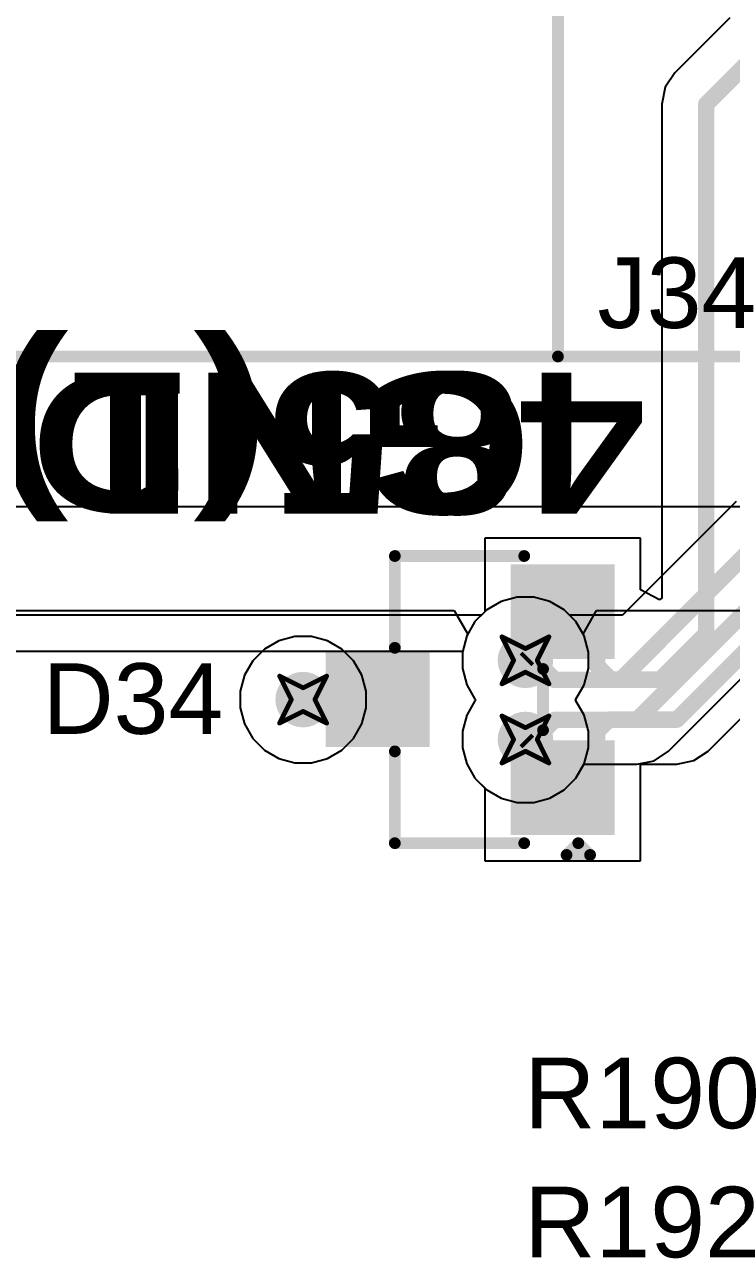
# Model space of a CAD drawing. Header units: inches. Extents: x -36 to 349, y -11 to 240.
# Drawn here: x 32.42 to 40.05, y 103.37 to 116.68 of the extents above; entities that cross this region are included whole.
import ezdxf

# ---------------------------------------------------------------- set-up
doc = ezdxf.new("R2010")
doc.units = ezdxf.units.IN
for name, color, linetype in [('Bottom Layer', 5, 'Continuous'), ('Drill Drawing', 1, 'Continuous'), ('Layer 1', 16, 'Continuous'), ('Layer 2', 76, 'Continuous'), ('Top Layer', 1, 'Continuous'), ('Top Overlay', 2, 'Continuous'), ('Top Paste', 8, 'Continuous'), ('Top Solder', 216, 'Continuous'), ('Via Holes', 16, 'Continuous')]:
    doc.layers.add(name, color=color, linetype=linetype)
doc.styles.add('Arial', font='', dxfattribs={"height": 0.2})
doc.styles.add('Arial Black_Bold', font='', dxfattribs={"height": 0.2})
doc.styles.get('Arial').set_extended_font_data('Arial')
doc.styles.get('Arial Black_Bold').set_extended_font_data('Arial Black', bold=True)

# ---------------------------------------------------------------- blocks, each defined once
blk = doc.blocks.new('TB008A_508_04BE_329')
at = {"layer": 'Top Overlay'}
for points in [[(17.78, -6.000000699999999, 0.127, 0.127, 0), (17.78, 7.88999946, 0.127, 0.127, 0)], [(-2.54, -6.000000699999999, 0.127, 0.127, 0), (17.78, -6.000000699999999, 0.127, 0.127, 0)]]:
    blk.add_lwpolyline(points, format="xyseb", dxfattribs=at)
blk.add_lwpolyline([(17.74825, -6.000000699999999, 0.0635, 0.0635, 1), (17.81175, -6.000000699999999, 0.0635, 0.0635, 1)], format="xyseb", close=True, dxfattribs=at)
blk.add_lwpolyline([(17.74825, -6.000000699999999, 0.0635, 0.0635, 1), (17.81175, -6.000000699999999, 0.0635, 0.0635, 1)], format="xyseb", close=True, dxfattribs=at)
blk = doc.blocks.new('TB008A_508_04BE_331')
at = {"layer": 'Top Overlay'}
for points in [[(-2.54, -6.000000699999999, 0.127, 0.127, 0), (-2.54, 7.88999946, 0.127, 0.127, 0)], [(-2.54, -6.000000699999999, 0.127, 0.127, 0), (17.78, -6.000000699999999, 0.127, 0.127, 0)]]:
    blk.add_lwpolyline(points, format="xyseb", dxfattribs=at)
blk.add_lwpolyline([(-2.57175, -6.000000699999999, 0.0635, 0.0635, 1), (-2.50825, -6.000000699999999, 0.0635, 0.0635, 1)], format="xyseb", close=True, dxfattribs=at)
blk.add_lwpolyline([(-2.57175, -6.000000699999999, 0.0635, 0.0635, 1), (-2.50825, -6.000000699999999, 0.0635, 0.0635, 1)], format="xyseb", close=True, dxfattribs=at)
blk = doc.blocks.new('SOT_23_375')
at = {"layer": 'Top Layer'}
for points in [[(-0.40998267, 1.45999581), (0.4100182299999999, 1.45999581), (0.4100182299999999, 0.53999511), (-0.40998267, 0.53999511)], [(-1.35999347, -0.54000019), (-0.5399925699999999, -0.54000019), (-0.5399925699999999, -1.46000089), (-1.35999347, -1.46000089)], [(0.5399773299999999, -0.54000019), (1.35997823, -0.54000019), (1.35997823, -1.46000089), (0.5399773299999999, -1.46000089)]]:
    blk.add_hatch(color=1, dxfattribs=at).paths.add_polyline_path(points)
at = {"layer": 'Top Paste'}
for points in [[(-0.40998267, 1.45999581), (0.4100182299999999, 1.45999581), (0.4100182299999999, 0.53999511), (-0.40998267, 0.53999511)], [(-1.35999347, -0.54000019), (-0.5399925699999999, -0.54000019), (-0.5399925699999999, -1.46000089), (-1.35999347, -1.46000089)], [(0.5399773299999999, -0.54000019), (1.35997823, -0.54000019), (1.35997823, -1.46000089), (0.5399773299999999, -1.46000089)]]:
    blk.add_hatch(color=8, dxfattribs=at).paths.add_polyline_path(points)
at = {"layer": 'Top Solder'}
for points in [[(-0.51158267, 1.56159581), (0.51161823, 1.56159581), (0.51161823, 0.43839511), (-0.51158267, 0.43839511)], [(-1.46159347, -0.43840019), (-0.4383925699999999, -0.43840019), (-0.4383925699999999, -1.56160089), (-1.46159347, -1.56160089)], [(0.43837733, -0.43840019), (1.46157823, -0.43840019), (1.46157823, -1.56160089), (0.43837733, -1.56160089)]]:
    blk.add_hatch(color=216, dxfattribs=at).paths.add_polyline_path(points)
at = {"layer": 'Top Overlay'}
for points in [[(-1.54938222, 0.8127974599999999, 0.127, 0.127, 0), (-1.54938222, -0.5842025399999999, 0.127, 0.127, 0)], [(-1.54938222, 0.8127974599999999, 0.127, 0.127, 0), (-0.55878222, 0.8127974599999999, 0.127, 0.127, 0)], [(0.55881778, 0.8127974599999999, 0.127, 0.127, 0), (1.54941778, 0.8127974599999999, 0.127, 0.127, 0)], [(1.54941778, 0.8127974599999999, 0.127, 0.127, 0), (1.54941778, -0.5842025399999999, 0.127, 0.127, 0)], [(-0.33018222, -0.78740254, 0.127, 0.127, 0), (0.33021778, -0.78740254, 0.127, 0.127, 0)], [(-1.67638222, -1.04140254, 0.127, 0.127, 0), (-1.54938222, -1.16840254, 0.127, 0.127, 0)], [(-1.67638222, -1.04140254, 0.127, 0.127, 0), (-1.67638222, -1.29540254, 0.127, 0.127, 0)], [(-1.54938222, -1.16840254, 0.127, 0.127, 0), (-1.67638222, -1.29540254, 0.127, 0.127, 0)]]:
    blk.add_lwpolyline(points, format="xyseb", dxfattribs=at)
for points in [[(-1.58113222, 0.8127974599999999, 0.0635, 0.0635, 1), (-1.51763222, 0.8127974599999999, 0.0635, 0.0635, 1)], [(-1.58113222, 0.8127974599999999, 0.0635, 0.0635, 1), (-1.51763222, 0.8127974599999999, 0.0635, 0.0635, 1)], [(-0.5905322199999999, 0.8127974599999999, 0.0635, 0.0635, 1), (-0.5270322199999999, 0.8127974599999999, 0.0635, 0.0635, 1)], [(0.52706778, 0.8127974599999999, 0.0635, 0.0635, 1), (0.59056778, 0.8127974599999999, 0.0635, 0.0635, 1)], [(1.51766778, 0.8127974599999999, 0.0635, 0.0635, 1), (1.58116778, 0.8127974599999999, 0.0635, 0.0635, 1)], [(1.51766778, 0.8127974599999999, 0.0635, 0.0635, 1), (1.58116778, 0.8127974599999999, 0.0635, 0.0635, 1)], [(-1.58113222, -0.5842025399999999, 0.0635, 0.0635, 1), (-1.51763222, -0.5842025399999999, 0.0635, 0.0635, 1)], [(1.51766778, -0.5842025399999999, 0.0635, 0.0635, 1), (1.58116778, -0.5842025399999999, 0.0635, 0.0635, 1)], [(-0.36193222, -0.78740254, 0.0635, 0.0635, 1), (-0.29843222, -0.78740254, 0.0635, 0.0635, 1)], [(0.29846778, -0.78740254, 0.0635, 0.0635, 1), (0.36196778, -0.78740254, 0.0635, 0.0635, 1)], [(-1.70813222, -1.04140254, 0.0635, 0.0635, 1), (-1.64463222, -1.04140254, 0.0635, 0.0635, 1)], [(-1.70813222, -1.04140254, 0.0635, 0.0635, 1), (-1.64463222, -1.04140254, 0.0635, 0.0635, 1)], [(-1.58113222, -1.16840254, 0.0635, 0.0635, 1), (-1.51763222, -1.16840254, 0.0635, 0.0635, 1)], [(-1.58113222, -1.16840254, 0.0635, 0.0635, 1), (-1.51763222, -1.16840254, 0.0635, 0.0635, 1)], [(-1.70813222, -1.29540254, 0.0635, 0.0635, 1), (-1.64463222, -1.29540254, 0.0635, 0.0635, 1)], [(-1.70813222, -1.29540254, 0.0635, 0.0635, 1), (-1.64463222, -1.29540254, 0.0635, 0.0635, 1)]]:
    blk.add_lwpolyline(points, format="xyseb", close=True, dxfattribs=at)

msp = doc.modelspace()

# ---------------------------------------------------------------- hatches: boundary and pattern name
at = {"layer": 'Bottom Layer'}
h = msp.add_hatch(color=5, dxfattribs=at)
edge = h.paths.add_edge_path()
edge.add_arc((37.83073714, 109.82487814), 0.2999994, 0, 360)
h = msp.add_hatch(color=5, dxfattribs=at)
edge = h.paths.add_edge_path()
edge.add_arc((35.43007137999999, 109.40116296), 0.2999994, 0, 360)
h = msp.add_hatch(color=5, dxfattribs=at)
edge = h.paths.add_edge_path()
edge.add_arc((37.83073714, 108.97087934), 0.2999994, 0, 360)
at = {"layer": 'Layer 1'}
h = msp.add_hatch(color=16, dxfattribs=at)
edge = h.paths.add_edge_path()
edge.add_arc((37.83073714, 109.82487814), 0.2999994, 0, 360)
h = msp.add_hatch(color=16, dxfattribs=at)
edge = h.paths.add_edge_path()
edge.add_arc((35.43007137999999, 109.40116296), 0.2999994, 0, 360)
h = msp.add_hatch(color=16, dxfattribs=at)
edge = h.paths.add_edge_path()
edge.add_arc((37.83073714, 108.97087934), 0.2999994, 0, 360)
at = {"layer": 'Layer 2'}
h = msp.add_hatch(color=76, dxfattribs=at)
edge = h.paths.add_edge_path()
edge.add_arc((37.83073714, 109.82487814), 0.2999994, 0, 360)
h = msp.add_hatch(color=76, dxfattribs=at)
edge = h.paths.add_edge_path()
edge.add_arc((35.43007137999999, 109.40116296), 0.2999994, 0, 360)
h = msp.add_hatch(color=76, dxfattribs=at)
edge = h.paths.add_edge_path()
edge.add_arc((37.83073714, 108.97087934), 0.2999994, 0, 360)
at = {"layer": 'Top Layer'}
h = msp.add_hatch(color=1, dxfattribs=at)
edge = h.paths.add_edge_path()
edge.add_arc((37.83073714, 109.82487814), 0.2999994, 0, 360)
h = msp.add_hatch(color=1, dxfattribs=at)
edge = h.paths.add_edge_path()
edge.add_arc((35.43007137999999, 109.40116296), 0.2999994, 0, 360)
h = msp.add_hatch(color=1, dxfattribs=at)
edge = h.paths.add_edge_path()
edge.add_arc((37.83073714, 108.97087934), 0.2999994, 0, 360)
at = {"layer": 'Via Holes'}
h = msp.add_hatch(color=7, dxfattribs=at)
edge = h.paths.add_edge_path()
edge.add_arc((37.83073714, 109.82487814), 0.1499997, 0, 360)
h = msp.add_hatch(color=7, dxfattribs=at)
edge = h.paths.add_edge_path()
edge.add_arc((35.43007137999999, 109.40116296), 0.1499997, 0, 360)
h = msp.add_hatch(color=7, dxfattribs=at)
edge = h.paths.add_edge_path()
edge.add_arc((37.83073714, 108.97087934), 0.1499997, 0, 360)

# ---------------------------------------------------------------- linework, layer by layer
at = {"layer": 'Bottom Layer'}
for p, q in [((40.1057745, 111.53998774), (38.8779893, 110.3122)), ((37.74108276, 110.50587754), (37.56788015999999, 110.4594692)), ((37.92039152, 110.50587754), (37.74108276, 110.50587754)), ((38.09359412, 110.4594692), (37.92039152, 110.50587754)), ((37.41259218, 110.36981482), (37.35497736, 110.3122)), ((37.56788015999999, 110.4594692), (37.41259218, 110.36981482)), ((38.2488821, 110.36981482), (38.09359412, 110.4594692)), ((38.30649692, 110.3122), (38.2488821, 110.36981482)), ((37.35497736, 110.3122), (27.4388707, 110.3122)), ((38.8779893, 110.3122), (38.30649692, 110.3122)), ((39.37475741999999, 108.84320116), (40.56235474, 110.03079594)), ((28.0638123, 109.92373494), (37.142674, 109.92373494)), ((37.142674, 109.92373494), (37.14973774, 109.91452998)), ((37.14973774, 109.91452998), (37.14973774, 109.73522376)), ((37.14973774, 109.73522376), (37.19614608, 109.56202116)), ((37.19614608, 109.56202116), (37.28580046, 109.40673318)), ((37.28580046, 109.3890243), (37.19614608, 109.23373632)), ((37.28580046, 109.40673318), (37.2946549, 109.39787874)), ((37.2946549, 109.39787874), (37.28580046, 109.3890243)), ((37.19614608, 109.23373632), (37.14973774, 109.06053372)), ((37.14973774, 109.06053372), (37.14973774, 108.88122496)), ((37.14973774, 108.88122496), (37.19614608, 108.70802236)), ((39.2193272, 108.7393431), (39.37475741999999, 108.84320116)), ((37.19614608, 108.70802236), (37.28580046, 108.55273438)), ((38.37567382, 108.55273438), (38.4623564, 108.70287378)), ((38.4623564, 108.70287378), (39.03597984, 108.70287378)), ((39.03597984, 108.70287378), (39.2193272, 108.7393431)), ((37.28580046, 108.55273438), (37.41259218, 108.42594266)), ((38.2488821, 108.42594266), (38.37567382, 108.55273438)), ((37.41259218, 108.42594266), (37.56788015999999, 108.33628828)), ((38.09359412, 108.33628828), (38.2488821, 108.42594266)), ((37.56788015999999, 108.33628828), (37.74108276, 108.28987994)), ((37.74108276, 108.28987994), (37.92039152, 108.28987994)), ((37.92039152, 108.28987994), (38.09359412, 108.33628828))]:
    msp.add_line(p, q, dxfattribs=at)
for points in [[(38.8571232, 109.61377874, 0.1778, 0.1778, 0), (40.44455462, 111.20121016, 0.1778, 0.1778, 0)], [(39.03597984, 109.18197874, 0.1778, 0.1778, 0), (40.62341126, 110.76941016, 0.1778, 0.1778, 0)], [(37.83073714, 109.82487814, 0.1778, 0.1778, 0), (37.93489238, 109.82487814, 0.1778, 0.1778, 0)], [(37.93489238, 109.82487814, 0.1778, 0.1778, 0), (38.14599178, 109.61377874, 0.1778, 0.1778, 0)], [(38.14599178, 109.61377874, 0.1778, 0.1778, 0), (38.8571232, 109.61377874, 0.1778, 0.1778, 0)], [(37.93489238, 108.97087934, 0.1778, 0.1778, 0), (38.14599178, 109.18197874, 0.1778, 0.1778, 0)], [(38.14599178, 109.18197874, 0.1778, 0.1778, 0), (39.03597984, 109.18197874, 0.1778, 0.1778, 0)], [(37.83073714, 108.97087934, 0.1778, 0.1778, 0), (37.93489238, 108.97087934, 0.1778, 0.1778, 0)]]:
    msp.add_lwpolyline(points, format="xyseb", dxfattribs=at)
for points in [[(37.78628714, 109.82487814, 0.08889999999999999, 0.08889999999999999, 1), (37.87518713999999, 109.82487814, 0.08889999999999999, 0.08889999999999999, 1)], [(37.89044238, 109.82487814, 0.08889999999999999, 0.08889999999999999, 1), (37.97934238, 109.82487814, 0.08889999999999999, 0.08889999999999999, 1)], [(37.89044238, 109.82487814, 0.08889999999999999, 0.08889999999999999, 1), (37.97934238, 109.82487814, 0.08889999999999999, 0.08889999999999999, 1)], [(38.10154178, 109.61377874, 0.08889999999999999, 0.08889999999999999, 1), (38.19044178, 109.61377874, 0.08889999999999999, 0.08889999999999999, 1)], [(38.10154178, 109.61377874, 0.08889999999999999, 0.08889999999999999, 1), (38.19044178, 109.61377874, 0.08889999999999999, 0.08889999999999999, 1)], [(38.8126732, 109.61377874, 0.08889999999999999, 0.08889999999999999, 1), (38.90157319999999, 109.61377874, 0.08889999999999999, 0.08889999999999999, 1)], [(38.8126732, 109.61377874, 0.08889999999999999, 0.08889999999999999, 1), (38.90157319999999, 109.61377874, 0.08889999999999999, 0.08889999999999999, 1)], [(38.10154178, 109.18197874, 0.08889999999999999, 0.08889999999999999, 1), (38.19044178, 109.18197874, 0.08889999999999999, 0.08889999999999999, 1)], [(38.10154178, 109.18197874, 0.08889999999999999, 0.08889999999999999, 1), (38.19044178, 109.18197874, 0.08889999999999999, 0.08889999999999999, 1)], [(38.99152984, 109.18197874, 0.08889999999999999, 0.08889999999999999, 1), (39.08042983999999, 109.18197874, 0.08889999999999999, 0.08889999999999999, 1)], [(38.99152984, 109.18197874, 0.08889999999999999, 0.08889999999999999, 1), (39.08042983999999, 109.18197874, 0.08889999999999999, 0.08889999999999999, 1)], [(37.78628714, 108.97087934, 0.08889999999999999, 0.08889999999999999, 1), (37.87518713999999, 108.97087934, 0.08889999999999999, 0.08889999999999999, 1)], [(37.89044238, 108.97087934, 0.08889999999999999, 0.08889999999999999, 1), (37.97934238, 108.97087934, 0.08889999999999999, 0.08889999999999999, 1)], [(37.89044238, 108.97087934, 0.08889999999999999, 0.08889999999999999, 1), (37.97934238, 108.97087934, 0.08889999999999999, 0.08889999999999999, 1)]]:
    msp.add_lwpolyline(points, format="xyseb", close=True, dxfattribs=at)
at = {"layer": 'Drill Drawing'}
for points in [[(37.57673714, 110.07887814, 0.0508, 0.0508, 0), (37.83073714, 109.95187814, 0.0508, 0.0508, 0)], [(37.57673714, 110.07887814, 0.0508, 0.0508, 0), (37.70373714, 109.82487814, 0.0508, 0.0508, 0)], [(37.83073714, 109.95187814, 0.0508, 0.0508, 0), (38.08473713999999, 110.07887814, 0.0508, 0.0508, 0)], [(37.95773714, 109.82487814, 0.0508, 0.0508, 0), (38.08473713999999, 110.07887814, 0.0508, 0.0508, 0)], [(37.57673714, 109.57087814, 0.0508, 0.0508, 0), (37.70373714, 109.82487814, 0.0508, 0.0508, 0)], [(37.95773714, 109.82487814, 0.0508, 0.0508, 0), (38.08473713999999, 109.57087814, 0.0508, 0.0508, 0)], [(37.57673714, 109.57087814, 0.0508, 0.0508, 0), (37.83073714, 109.69787814, 0.0508, 0.0508, 0)], [(37.83073714, 109.69787814, 0.0508, 0.0508, 0), (38.08473713999999, 109.57087814, 0.0508, 0.0508, 0)], [(35.17607138, 109.65516296, 0.0508, 0.0508, 0), (35.43007137999999, 109.52816296, 0.0508, 0.0508, 0)], [(35.17607138, 109.65516296, 0.0508, 0.0508, 0), (35.30307138, 109.40116296, 0.0508, 0.0508, 0)], [(35.43007137999999, 109.52816296, 0.0508, 0.0508, 0), (35.68407138, 109.65516296, 0.0508, 0.0508, 0)], [(35.55707138, 109.40116296, 0.0508, 0.0508, 0), (35.68407138, 109.65516296, 0.0508, 0.0508, 0)], [(35.17607138, 109.14716296, 0.0508, 0.0508, 0), (35.30307138, 109.40116296, 0.0508, 0.0508, 0)], [(35.17607138, 109.14716296, 0.0508, 0.0508, 0), (35.43007137999999, 109.27416296, 0.0508, 0.0508, 0)], [(35.43007137999999, 109.27416296, 0.0508, 0.0508, 0), (35.68407138, 109.14716296, 0.0508, 0.0508, 0)], [(35.55707138, 109.40116296, 0.0508, 0.0508, 0), (35.68407138, 109.14716296, 0.0508, 0.0508, 0)], [(37.57673714, 109.22487934, 0.0508, 0.0508, 0), (37.83073714, 109.09787934, 0.0508, 0.0508, 0)], [(37.57673714, 109.22487934, 0.0508, 0.0508, 0), (37.70373714, 108.97087934, 0.0508, 0.0508, 0)], [(37.83073714, 109.09787934, 0.0508, 0.0508, 0), (38.08473713999999, 109.22487934, 0.0508, 0.0508, 0)], [(37.95773714, 108.97087934, 0.0508, 0.0508, 0), (38.08473713999999, 109.22487934, 0.0508, 0.0508, 0)], [(37.57673714, 108.71687934, 0.0508, 0.0508, 0), (37.70373714, 108.97087934, 0.0508, 0.0508, 0)], [(37.95773714, 108.97087934, 0.0508, 0.0508, 0), (38.08473713999999, 108.71687934, 0.0508, 0.0508, 0)], [(37.57673714, 108.71687934, 0.0508, 0.0508, 0), (37.83073714, 108.84387934, 0.0508, 0.0508, 0)], [(37.83073714, 108.84387934, 0.0508, 0.0508, 0), (38.08473713999999, 108.71687934, 0.0508, 0.0508, 0)]]:
    msp.add_lwpolyline(points, format="xyseb", dxfattribs=at)
for points in [[(37.56403714, 110.07887814, 0.0254, 0.0254, 1), (37.58943713999999, 110.07887814, 0.0254, 0.0254, 1)], [(37.56403714, 110.07887814, 0.0254, 0.0254, 1), (37.58943713999999, 110.07887814, 0.0254, 0.0254, 1)], [(38.07203714, 110.07887814, 0.0254, 0.0254, 1), (38.09743714, 110.07887814, 0.0254, 0.0254, 1)], [(38.07203714, 110.07887814, 0.0254, 0.0254, 1), (38.09743714, 110.07887814, 0.0254, 0.0254, 1)], [(37.81803714, 109.95187814, 0.0254, 0.0254, 1), (37.84343714, 109.95187814, 0.0254, 0.0254, 1)], [(37.81803714, 109.95187814, 0.0254, 0.0254, 1), (37.84343714, 109.95187814, 0.0254, 0.0254, 1)], [(37.69103714, 109.82487814, 0.0254, 0.0254, 1), (37.71643714, 109.82487814, 0.0254, 0.0254, 1)], [(37.69103714, 109.82487814, 0.0254, 0.0254, 1), (37.71643714, 109.82487814, 0.0254, 0.0254, 1)], [(37.94503714, 109.82487814, 0.0254, 0.0254, 1), (37.97043714, 109.82487814, 0.0254, 0.0254, 1)], [(37.94503714, 109.82487814, 0.0254, 0.0254, 1), (37.97043714, 109.82487814, 0.0254, 0.0254, 1)], [(37.81803714, 109.69787814, 0.0254, 0.0254, 1), (37.84343714, 109.69787814, 0.0254, 0.0254, 1)], [(37.81803714, 109.69787814, 0.0254, 0.0254, 1), (37.84343714, 109.69787814, 0.0254, 0.0254, 1)], [(35.16337138, 109.65516296, 0.0254, 0.0254, 1), (35.18877138, 109.65516296, 0.0254, 0.0254, 1)], [(35.16337138, 109.65516296, 0.0254, 0.0254, 1), (35.18877138, 109.65516296, 0.0254, 0.0254, 1)], [(35.67137138, 109.65516296, 0.0254, 0.0254, 1), (35.69677137999999, 109.65516296, 0.0254, 0.0254, 1)], [(35.67137138, 109.65516296, 0.0254, 0.0254, 1), (35.69677137999999, 109.65516296, 0.0254, 0.0254, 1)], [(37.56403714, 109.57087814, 0.0254, 0.0254, 1), (37.58943713999999, 109.57087814, 0.0254, 0.0254, 1)], [(37.56403714, 109.57087814, 0.0254, 0.0254, 1), (37.58943713999999, 109.57087814, 0.0254, 0.0254, 1)], [(38.07203714, 109.57087814, 0.0254, 0.0254, 1), (38.09743714, 109.57087814, 0.0254, 0.0254, 1)], [(38.07203714, 109.57087814, 0.0254, 0.0254, 1), (38.09743714, 109.57087814, 0.0254, 0.0254, 1)], [(35.41737138, 109.52816296, 0.0254, 0.0254, 1), (35.44277138, 109.52816296, 0.0254, 0.0254, 1)], [(35.41737138, 109.52816296, 0.0254, 0.0254, 1), (35.44277138, 109.52816296, 0.0254, 0.0254, 1)], [(35.29037138, 109.40116296, 0.0254, 0.0254, 1), (35.31577138, 109.40116296, 0.0254, 0.0254, 1)], [(35.29037138, 109.40116296, 0.0254, 0.0254, 1), (35.31577138, 109.40116296, 0.0254, 0.0254, 1)], [(35.41737138, 109.27416296, 0.0254, 0.0254, 1), (35.44277138, 109.27416296, 0.0254, 0.0254, 1)], [(35.41737138, 109.27416296, 0.0254, 0.0254, 1), (35.44277138, 109.27416296, 0.0254, 0.0254, 1)], [(35.54437137999999, 109.40116296, 0.0254, 0.0254, 1), (35.56977138, 109.40116296, 0.0254, 0.0254, 1)], [(35.54437137999999, 109.40116296, 0.0254, 0.0254, 1), (35.56977138, 109.40116296, 0.0254, 0.0254, 1)], [(35.16337138, 109.14716296, 0.0254, 0.0254, 1), (35.18877138, 109.14716296, 0.0254, 0.0254, 1)], [(35.16337138, 109.14716296, 0.0254, 0.0254, 1), (35.18877138, 109.14716296, 0.0254, 0.0254, 1)], [(35.67137138, 109.14716296, 0.0254, 0.0254, 1), (35.69677137999999, 109.14716296, 0.0254, 0.0254, 1)], [(35.67137138, 109.14716296, 0.0254, 0.0254, 1), (35.69677137999999, 109.14716296, 0.0254, 0.0254, 1)], [(37.56403714, 109.22487934, 0.0254, 0.0254, 1), (37.58943713999999, 109.22487934, 0.0254, 0.0254, 1)], [(37.56403714, 109.22487934, 0.0254, 0.0254, 1), (37.58943713999999, 109.22487934, 0.0254, 0.0254, 1)], [(38.07203714, 109.22487934, 0.0254, 0.0254, 1), (38.09743714, 109.22487934, 0.0254, 0.0254, 1)], [(38.07203714, 109.22487934, 0.0254, 0.0254, 1), (38.09743714, 109.22487934, 0.0254, 0.0254, 1)], [(37.81803714, 109.09787934, 0.0254, 0.0254, 1), (37.84343714, 109.09787934, 0.0254, 0.0254, 1)], [(37.81803714, 109.09787934, 0.0254, 0.0254, 1), (37.84343714, 109.09787934, 0.0254, 0.0254, 1)], [(37.69103714, 108.97087934, 0.0254, 0.0254, 1), (37.71643714, 108.97087934, 0.0254, 0.0254, 1)], [(37.69103714, 108.97087934, 0.0254, 0.0254, 1), (37.71643714, 108.97087934, 0.0254, 0.0254, 1)], [(37.94503714, 108.97087934, 0.0254, 0.0254, 1), (37.97043714, 108.97087934, 0.0254, 0.0254, 1)], [(37.94503714, 108.97087934, 0.0254, 0.0254, 1), (37.97043714, 108.97087934, 0.0254, 0.0254, 1)], [(37.81803714, 108.84387934, 0.0254, 0.0254, 1), (37.84343714, 108.84387934, 0.0254, 0.0254, 1)], [(37.81803714, 108.84387934, 0.0254, 0.0254, 1), (37.84343714, 108.84387934, 0.0254, 0.0254, 1)], [(37.56403714, 108.71687934, 0.0254, 0.0254, 1), (37.58943713999999, 108.71687934, 0.0254, 0.0254, 1)], [(37.56403714, 108.71687934, 0.0254, 0.0254, 1), (37.58943713999999, 108.71687934, 0.0254, 0.0254, 1)], [(38.07203714, 108.71687934, 0.0254, 0.0254, 1), (38.09743714, 108.71687934, 0.0254, 0.0254, 1)], [(38.07203714, 108.71687934, 0.0254, 0.0254, 1), (38.09743714, 108.71687934, 0.0254, 0.0254, 1)]]:
    msp.add_lwpolyline(points, format="xyseb", close=True, dxfattribs=at)
at = {"layer": 'Layer 1'}
for p, q in [((37.74108276, 110.50587754), (37.56788015999999, 110.4594692)), ((37.92039152, 110.50587754), (37.74108276, 110.50587754)), ((38.09359412, 110.4594692), (37.92039152, 110.50587754)), ((37.41259218, 110.36981482), (37.28580046, 110.2430231)), ((37.56788015999999, 110.4594692), (37.41259218, 110.36981482)), ((38.2488821, 110.36981482), (38.09359412, 110.4594692)), ((38.37567382, 110.2430231), (38.2488821, 110.36981482)), ((37.28580046, 110.2430231), (37.19614608, 110.08773512)), ((38.4653282, 110.08773512), (38.37567382, 110.2430231)), ((37.19614608, 110.08773512), (37.14973774, 109.91453252)), ((38.51173653999999, 109.91453252), (38.4653282, 110.08773512)), ((37.14973774, 109.91453252), (37.14973774, 109.73522376)), ((38.51173653999999, 109.73522376), (38.51173653999999, 109.91453252)), ((37.14973774, 109.73522376), (37.19614608, 109.56202116)), ((38.4653282, 109.56202116), (38.51173653999999, 109.73522376)), ((37.19614608, 109.56202116), (37.28580046, 109.40673318)), ((38.37567382, 109.40673318), (38.4653282, 109.56202116)), ((37.28580046, 109.3890243), (37.19614608, 109.23373632)), ((37.28580046, 109.40673318), (37.2946549, 109.39787874)), ((37.2946549, 109.39787874), (37.28580046, 109.3890243)), ((38.36681938, 109.39787874), (38.37567382, 109.40673318)), ((38.37567382, 109.3890243), (38.36681938, 109.39787874)), ((38.4653282, 109.23373632), (38.37567382, 109.3890243)), ((37.19614608, 109.23373632), (37.14973774, 109.06053372)), ((38.51173653999999, 109.06053372), (38.4653282, 109.23373632)), ((37.14973774, 109.06053372), (37.14973774, 108.88122496)), ((38.51173653999999, 108.88122496), (38.51173653999999, 109.06053372)), ((37.14973774, 108.88122496), (37.19614608, 108.70802236)), ((38.4653282, 108.70802236), (38.51173653999999, 108.88122496)), ((37.19614608, 108.70802236), (37.28580046, 108.55273438)), ((38.37567382, 108.55273438), (38.4653282, 108.70802236)), ((37.28580046, 108.55273438), (37.41259218, 108.42594266)), ((38.2488821, 108.42594266), (38.37567382, 108.55273438)), ((37.41259218, 108.42594266), (37.56788015999999, 108.33628828)), ((38.09359412, 108.33628828), (38.2488821, 108.42594266)), ((37.56788015999999, 108.33628828), (37.74108276, 108.28987994)), ((37.74108276, 108.28987994), (37.92039152, 108.28987994)), ((37.92039152, 108.28987994), (38.09359412, 108.33628828))]:
    msp.add_line(p, q, dxfattribs=at)
at = {"layer": 'Layer 2'}
for p, q in [((71.1158852, 111.48061016), (13.29938158, 111.48061016)), ((27.81591592, 110.36301016), (37.06178008, 110.36301016)), ((37.06178008, 110.36301016), (37.20842952, 110.10901016)), ((38.45304476, 110.10900762), (38.5996942, 110.36301016)), ((38.5996942, 110.36301016), (40.74990072, 110.36301016)), ((37.20842952, 110.10901016), (37.19614608, 110.08773512)), ((38.4653282, 110.08773512), (38.45304476, 110.10900762)), ((35.1672144, 110.03575402), (35.01192641999999, 109.94609964)), ((35.340417, 110.08216236), (35.1672144, 110.03575402)), ((35.51972576, 110.08216236), (35.340417, 110.08216236)), ((35.69292836, 110.03575402), (35.51972576, 110.08216236)), ((35.84821634, 109.94609964), (35.69292836, 110.03575402)), ((37.19614608, 110.08773512), (37.14973774, 109.91453252)), ((38.51173653999999, 109.91453252), (38.4653282, 110.08773512)), ((35.01192641999999, 109.94609964), (34.88513469999999, 109.81930792)), ((35.97500806, 109.81930792), (35.84821634, 109.94609964)), ((37.14973774, 109.91453252), (37.14973774, 109.73522376)), ((38.51173653999999, 109.73522376), (38.51173653999999, 109.91453252)), ((34.88513469999999, 109.81930792), (34.79548032, 109.66401994)), ((36.06466244, 109.66401994), (35.97500806, 109.81930792)), ((37.14973774, 109.73522376), (37.19614608, 109.56202116)), ((38.4653282, 109.56202116), (38.51173653999999, 109.73522376)), ((34.79548032, 109.66401994), (34.74907198, 109.49081734)), ((36.11107078, 109.49081734), (36.06466244, 109.66401994)), ((34.74907198, 109.49081734), (34.74907198, 109.31150858)), ((36.11107078, 109.31150858), (36.11107078, 109.49081734)), ((37.19614608, 109.56202116), (37.28580046, 109.40673318)), ((38.37567382, 109.40673318), (38.4653282, 109.56202116)), ((34.74907198, 109.31150858), (34.79548032, 109.13830598)), ((36.06466244, 109.13830598), (36.11107078, 109.31150858)), ((37.28580046, 109.3890243), (37.19614608, 109.23373632)), ((37.28580046, 109.40673318), (37.2946549, 109.39787874)), ((37.2946549, 109.39787874), (37.28580046, 109.3890243)), ((38.36681938, 109.39787874), (38.37567382, 109.40673318)), ((38.37567382, 109.3890243), (38.36681938, 109.39787874)), ((38.4653282, 109.23373632), (38.37567382, 109.3890243)), ((37.19614608, 109.23373632), (37.14973774, 109.06053372)), ((38.51173653999999, 109.06053372), (38.4653282, 109.23373632)), ((34.79548032, 109.13830598), (34.88513469999999, 108.983018)), ((35.97500806, 108.983018), (36.06466244, 109.13830598)), ((37.14973774, 109.06053372), (37.14973774, 108.88122496)), ((38.51173653999999, 108.88122496), (38.51173653999999, 109.06053372)), ((34.88513469999999, 108.983018), (35.01192641999999, 108.85622628)), ((35.84821634, 108.85622628), (35.97500806, 108.983018)), ((35.01192641999999, 108.85622628), (35.1672144, 108.7665719)), ((35.1672144, 108.7665719), (35.340417, 108.72016356)), ((35.51972576, 108.72016356), (35.69292836, 108.7665719)), ((35.69292836, 108.7665719), (35.84821634, 108.85622628)), ((37.14973774, 108.88122496), (37.19614608, 108.70802236)), ((38.4653282, 108.70802236), (38.51173653999999, 108.88122496)), ((35.340417, 108.72016356), (35.51972576, 108.72016356)), ((37.19614608, 108.70802236), (37.28580046, 108.55273438)), ((38.37567382, 108.55273438), (38.4653282, 108.70802236)), ((37.28580046, 108.55273438), (37.41259218, 108.42594266)), ((38.2488821, 108.42594266), (38.37567382, 108.55273438)), ((37.41259218, 108.42594266), (37.56788015999999, 108.33628828)), ((38.09359412, 108.33628828), (38.2488821, 108.42594266)), ((37.56788015999999, 108.33628828), (37.74108276, 108.28987994)), ((37.74108276, 108.28987994), (37.92039152, 108.28987994)), ((37.92039152, 108.28987994), (38.09359412, 108.33628828))]:
    msp.add_line(p, q, dxfattribs=at)
at = {"layer": 'Top Layer'}
for p, q in [((40.03834004, 116.75932198), (39.44460996, 116.1655919)), ((39.44460996, 116.1655919), (39.3407519, 116.01016168)), ((39.3407519, 116.01016168), (39.30428258, 115.82681432)), ((39.30428258, 115.82681432), (39.30428258, 110.49398526)), ((39.07446084, 111.14212976), (37.39246268, 111.14212976)), ((37.39246268, 111.14212976), (37.39246268, 110.34968532)), ((39.07446084, 110.58481058), (39.07446084, 111.14212976)), ((39.27766084, 110.47619764), (39.07446084, 110.58481058)), ((39.30428258, 110.49398526), (39.27766084, 110.47619764)), ((37.28580046, 110.2430231), (37.19614608, 110.08773512)), ((37.39246268, 110.34968532), (37.28580046, 110.2430231)), ((37.19614608, 110.08773512), (37.14973774, 109.91453252)), ((37.14973774, 109.91453252), (37.14973774, 109.73522376)), ((37.14973774, 109.73522376), (37.19614608, 109.56202116)), ((39.80484037999999, 108.84647776), (40.54670072, 109.58833556)), ((37.19614608, 109.56202116), (37.28580046, 109.40673318)), ((37.28580046, 109.3890243), (37.19614608, 109.23373632)), ((37.28580046, 109.40673318), (37.2946549, 109.39787874)), ((37.2946549, 109.39787874), (37.28580046, 109.3890243)), ((37.19614608, 109.23373632), (37.14973774, 109.06053372)), ((37.14973774, 109.06053372), (37.14973774, 108.88122496)), ((37.14973774, 108.88122496), (37.19614608, 108.70802236)), ((39.64941016, 108.7426197), (39.80484037999999, 108.84647776)), ((37.19614608, 108.70802236), (37.28580046, 108.55273438)), ((39.07446084, 107.6601606), (39.07446084, 108.70615038)), ((39.07446084, 108.70615038), (39.4660628, 108.70615038)), ((39.4660628, 108.70615038), (39.64941016, 108.7426197)), ((37.28580046, 108.55273438), (37.39246268, 108.44607216)), ((37.39246268, 108.44607216), (37.39246268, 107.6601606)), ((37.39246268, 107.6601606), (39.07446084, 107.6601606))]:
    msp.add_line(p, q, dxfattribs=at)
for points in [[(39.78338753999999, 115.82681432, 0.1778, 0.1778, 0), (40.37711762, 116.4205444, 0.1778, 0.1778, 0)], [(39.78338753999999, 110.11323672, 0.1778, 0.1778, 0), (39.78338753999999, 115.82681432, 0.1778, 0.1778, 0)], [(37.86237029999999, 110.03003902, 0.1778, 0.1778, 0), (38.18347202, 110.35114074, 0.1778, 0.1778, 0)], [(38.18347202, 110.35114074, 0.1778, 0.1778, 0), (38.2834515, 110.35114074, 0.1778, 0.1778, 0)], [(38.2834515, 110.35114074, 0.1778, 0.1778, 0), (38.60456338, 110.03002886, 0.1778, 0.1778, 0)], [(37.86237029999999, 109.8565113, 0.1778, 0.1778, 0), (37.86237029999999, 110.03003902, 0.1778, 0.1778, 0)], [(38.60456338, 109.92588378, 0.1778, 0.1778, 0), (38.60456338, 110.03002886, 0.1778, 0.1778, 0)], [(39.28720616, 109.61705534, 0.1778, 0.1778, 0), (39.78338753999999, 110.11323672, 0.1778, 0.1778, 0)], [(38.60456338, 109.92588378, 0.1778, 0.1778, 0), (38.60457354, 109.92587362, 0.1778, 0.1778, 0)], [(38.60457354, 109.7664175, 0.1778, 0.1778, 0), (38.60457354, 109.92587362, 0.1778, 0.1778, 0)], [(39.4660628, 109.18525534, 0.1778, 0.1778, 0), (40.21518754, 109.93438008, 0.1778, 0.1778, 0)], [(37.83073714, 109.82487814, 0.1778, 0.1778, 0), (37.86237029999999, 109.8565113, 0.1778, 0.1778, 0)], [(38.60457354, 109.7664175, 0.1778, 0.1778, 0), (38.7539357, 109.61705534, 0.1778, 0.1778, 0)], [(38.7539357, 109.61705534, 0.1778, 0.1778, 0), (39.28720616, 109.61705534, 0.1778, 0.1778, 0)], [(35.43007137999999, 109.40116296, 0.3809999999999999, 0.3809999999999999, 0), (35.430079, 109.40117058, 0.3809999999999999, 0.3809999999999999, 0)], [(35.430079, 109.40117058, 0.3809999999999999, 0.3809999999999999, 0), (36.23346576, 109.40117058, 0.3809999999999999, 0.3809999999999999, 0)], [(36.23346576, 109.40117058, 0.3809999999999999, 0.3809999999999999, 0), (36.23347592, 109.40118074, 0.3809999999999999, 0.3809999999999999, 0)], [(38.60457354, 109.0568812, 0.1778, 0.1778, 0), (38.73294768, 109.18525534, 0.1778, 0.1778, 0)], [(38.73294768, 109.18525534, 0.1778, 0.1778, 0), (39.4660628, 109.18525534, 0.1778, 0.1778, 0)], [(37.83073714, 108.97087934, 0.1778, 0.1778, 0), (37.86237029999999, 108.93924618, 0.1778, 0.1778, 0)], [(38.60457354, 108.87641674, 0.1778, 0.1778, 0), (38.60457354, 109.0568812, 0.1778, 0.1778, 0)], [(37.86237029999999, 108.77227166, 0.1778, 0.1778, 0), (37.86237029999999, 108.93924618, 0.1778, 0.1778, 0)], [(38.60456338, 108.87640658, 0.1778, 0.1778, 0), (38.60457354, 108.87641674, 0.1778, 0.1778, 0)], [(38.60456338, 108.7722615, 0.1778, 0.1778, 0), (38.60456338, 108.87640658, 0.1778, 0.1778, 0)], [(37.86237029999999, 108.77227166, 0.1778, 0.1778, 0), (38.18347202, 108.45116994, 0.1778, 0.1778, 0)], [(38.28347182, 108.45116994, 0.1778, 0.1778, 0), (38.60456338, 108.7722615, 0.1778, 0.1778, 0)], [(38.18347202, 108.45116994, 0.1778, 0.1778, 0), (38.28347182, 108.45116994, 0.1778, 0.1778, 0)]]:
    msp.add_lwpolyline(points, format="xyseb", dxfattribs=at)
for points in [[(39.73893753999999, 115.82681432, 0.08889999999999999, 0.08889999999999999, 1), (39.82783754, 115.82681432, 0.08889999999999999, 0.08889999999999999, 1)], [(39.73893753999999, 115.82681432, 0.08889999999999999, 0.08889999999999999, 1), (39.82783754, 115.82681432, 0.08889999999999999, 0.08889999999999999, 1)], [(38.13902202, 110.35114074, 0.08889999999999999, 0.08889999999999999, 1), (38.22792202, 110.35114074, 0.08889999999999999, 0.08889999999999999, 1)], [(38.13902202, 110.35114074, 0.08889999999999999, 0.08889999999999999, 1), (38.22792202, 110.35114074, 0.08889999999999999, 0.08889999999999999, 1)], [(38.2390015, 110.35114074, 0.08889999999999999, 0.08889999999999999, 1), (38.3279015, 110.35114074, 0.08889999999999999, 0.08889999999999999, 1)], [(38.2390015, 110.35114074, 0.08889999999999999, 0.08889999999999999, 1), (38.3279015, 110.35114074, 0.08889999999999999, 0.08889999999999999, 1)], [(37.8179203, 110.03003902, 0.08889999999999999, 0.08889999999999999, 1), (37.9068203, 110.03003902, 0.08889999999999999, 0.08889999999999999, 1)], [(37.8179203, 110.03003902, 0.08889999999999999, 0.08889999999999999, 1), (37.9068203, 110.03003902, 0.08889999999999999, 0.08889999999999999, 1)], [(38.56011338, 110.03002886, 0.08889999999999999, 0.08889999999999999, 1), (38.64901338, 110.03002886, 0.08889999999999999, 0.08889999999999999, 1)], [(38.56011338, 110.03002886, 0.08889999999999999, 0.08889999999999999, 1), (38.64901338, 110.03002886, 0.08889999999999999, 0.08889999999999999, 1)], [(39.73893753999999, 110.11323672, 0.08889999999999999, 0.08889999999999999, 1), (39.82783754, 110.11323672, 0.08889999999999999, 0.08889999999999999, 1)], [(39.73893753999999, 110.11323672, 0.08889999999999999, 0.08889999999999999, 1), (39.82783754, 110.11323672, 0.08889999999999999, 0.08889999999999999, 1)], [(38.56011338, 109.92588378, 0.08889999999999999, 0.08889999999999999, 1), (38.64901338, 109.92588378, 0.08889999999999999, 0.08889999999999999, 1)], [(38.56011338, 109.92588378, 0.08889999999999999, 0.08889999999999999, 1), (38.64901338, 109.92588378, 0.08889999999999999, 0.08889999999999999, 1)], [(38.56012354, 109.92587362, 0.08889999999999999, 0.08889999999999999, 1), (38.64902353999999, 109.92587362, 0.08889999999999999, 0.08889999999999999, 1)], [(38.56012354, 109.92587362, 0.08889999999999999, 0.08889999999999999, 1), (38.64902353999999, 109.92587362, 0.08889999999999999, 0.08889999999999999, 1)], [(37.78628714, 109.82487814, 0.08889999999999999, 0.08889999999999999, 1), (37.87518713999999, 109.82487814, 0.08889999999999999, 0.08889999999999999, 1)], [(37.8179203, 109.8565113, 0.08889999999999999, 0.08889999999999999, 1), (37.9068203, 109.8565113, 0.08889999999999999, 0.08889999999999999, 1)], [(37.8179203, 109.8565113, 0.08889999999999999, 0.08889999999999999, 1), (37.9068203, 109.8565113, 0.08889999999999999, 0.08889999999999999, 1)], [(38.56012354, 109.7664175, 0.08889999999999999, 0.08889999999999999, 1), (38.64902353999999, 109.7664175, 0.08889999999999999, 0.08889999999999999, 1)], [(38.56012354, 109.7664175, 0.08889999999999999, 0.08889999999999999, 1), (38.64902353999999, 109.7664175, 0.08889999999999999, 0.08889999999999999, 1)], [(38.7094857, 109.61705534, 0.08889999999999999, 0.08889999999999999, 1), (38.7983857, 109.61705534, 0.08889999999999999, 0.08889999999999999, 1)], [(38.7094857, 109.61705534, 0.08889999999999999, 0.08889999999999999, 1), (38.7983857, 109.61705534, 0.08889999999999999, 0.08889999999999999, 1)], [(39.24275616, 109.61705534, 0.08889999999999999, 0.08889999999999999, 1), (39.33165615999999, 109.61705534, 0.08889999999999999, 0.08889999999999999, 1)], [(39.24275616, 109.61705534, 0.08889999999999999, 0.08889999999999999, 1), (39.33165615999999, 109.61705534, 0.08889999999999999, 0.08889999999999999, 1)], [(35.33482138, 109.40116296, 0.1905, 0.1905, 1), (35.52532137999999, 109.40116296, 0.1905, 0.1905, 1)], [(35.334829, 109.40117058, 0.1905, 0.1905, 1), (35.525329, 109.40117058, 0.1905, 0.1905, 1)], [(35.334829, 109.40117058, 0.1905, 0.1905, 1), (35.525329, 109.40117058, 0.1905, 0.1905, 1)], [(36.13821575999999, 109.40117058, 0.1905, 0.1905, 1), (36.32871575999999, 109.40117058, 0.1905, 0.1905, 1)], [(36.13821575999999, 109.40117058, 0.1905, 0.1905, 1), (36.32871575999999, 109.40117058, 0.1905, 0.1905, 1)], [(36.13822592, 109.40118074, 0.1905, 0.1905, 1), (36.32872592, 109.40118074, 0.1905, 0.1905, 1)], [(38.68849768, 109.18525534, 0.08889999999999999, 0.08889999999999999, 1), (38.77739768, 109.18525534, 0.08889999999999999, 0.08889999999999999, 1)], [(38.68849768, 109.18525534, 0.08889999999999999, 0.08889999999999999, 1), (38.77739768, 109.18525534, 0.08889999999999999, 0.08889999999999999, 1)], [(39.4216128, 109.18525534, 0.08889999999999999, 0.08889999999999999, 1), (39.51051279999999, 109.18525534, 0.08889999999999999, 0.08889999999999999, 1)], [(39.4216128, 109.18525534, 0.08889999999999999, 0.08889999999999999, 1), (39.51051279999999, 109.18525534, 0.08889999999999999, 0.08889999999999999, 1)], [(37.78628714, 108.97087934, 0.08889999999999999, 0.08889999999999999, 1), (37.87518713999999, 108.97087934, 0.08889999999999999, 0.08889999999999999, 1)], [(38.56012354, 109.0568812, 0.08889999999999999, 0.08889999999999999, 1), (38.64902353999999, 109.0568812, 0.08889999999999999, 0.08889999999999999, 1)], [(38.56012354, 109.0568812, 0.08889999999999999, 0.08889999999999999, 1), (38.64902353999999, 109.0568812, 0.08889999999999999, 0.08889999999999999, 1)], [(37.8179203, 108.93924618, 0.08889999999999999, 0.08889999999999999, 1), (37.9068203, 108.93924618, 0.08889999999999999, 0.08889999999999999, 1)], [(37.8179203, 108.93924618, 0.08889999999999999, 0.08889999999999999, 1), (37.9068203, 108.93924618, 0.08889999999999999, 0.08889999999999999, 1)], [(38.56011338, 108.87640658, 0.08889999999999999, 0.08889999999999999, 1), (38.64901338, 108.87640658, 0.08889999999999999, 0.08889999999999999, 1)], [(38.56011338, 108.87640658, 0.08889999999999999, 0.08889999999999999, 1), (38.64901338, 108.87640658, 0.08889999999999999, 0.08889999999999999, 1)], [(38.56012354, 108.87641674, 0.08889999999999999, 0.08889999999999999, 1), (38.64902353999999, 108.87641674, 0.08889999999999999, 0.08889999999999999, 1)], [(38.56012354, 108.87641674, 0.08889999999999999, 0.08889999999999999, 1), (38.64902353999999, 108.87641674, 0.08889999999999999, 0.08889999999999999, 1)], [(37.8179203, 108.77227166, 0.08889999999999999, 0.08889999999999999, 1), (37.9068203, 108.77227166, 0.08889999999999999, 0.08889999999999999, 1)], [(37.8179203, 108.77227166, 0.08889999999999999, 0.08889999999999999, 1), (37.9068203, 108.77227166, 0.08889999999999999, 0.08889999999999999, 1)], [(38.56011338, 108.7722615, 0.08889999999999999, 0.08889999999999999, 1), (38.64901338, 108.7722615, 0.08889999999999999, 0.08889999999999999, 1)], [(38.56011338, 108.7722615, 0.08889999999999999, 0.08889999999999999, 1), (38.64901338, 108.7722615, 0.08889999999999999, 0.08889999999999999, 1)], [(38.13902202, 108.45116994, 0.08889999999999999, 0.08889999999999999, 1), (38.22792202, 108.45116994, 0.08889999999999999, 0.08889999999999999, 1)], [(38.13902202, 108.45116994, 0.08889999999999999, 0.08889999999999999, 1), (38.22792202, 108.45116994, 0.08889999999999999, 0.08889999999999999, 1)], [(38.23902182, 108.45116994, 0.08889999999999999, 0.08889999999999999, 1), (38.32792182, 108.45116994, 0.08889999999999999, 0.08889999999999999, 1)], [(38.23902182, 108.45116994, 0.08889999999999999, 0.08889999999999999, 1), (38.32792182, 108.45116994, 0.08889999999999999, 0.08889999999999999, 1)]]:
    msp.add_lwpolyline(points, format="xyseb", close=True, dxfattribs=at)

# ---------------------------------------------------------------- block references
for name, p in [('TB008A_508_04BE_329', (20.40194802, 119.10393248)), ('TB008A_508_04BE_331', (40.72194802, 119.10393248))]:
    msp.add_blockref(name, p)
at = {"rotation": 90}
msp.add_blockref('SOT_23_375', (37.23346122, 109.4011528), dxfattribs=at)

# ---------------------------------------------------------------- texts
at = {"layer": 'Top Overlay', "style": 'Arial'}
for s, p in [('J34', (38.6083302, 113.41112446)), ('D34', (32.61531704, 109.03138214)), ('R190', (37.81733102, 104.77512446)), ('R192', (37.81733102, 103.38262788))]:
    msp.add_text(s, height=0.7619999999999999, dxfattribs=at).set_placement(p)
at = {"layer": 'Top Overlay', "style": 'Arial Black_Bold'}
for s, p in [('GND   485(2)-N   485(2)-P   VCC', (37.89680508, 112.93003322)), ('GND   485(1)-N   485(1)-P   VCC', (58.21680507999999, 112.93003322))]:
    msp.add_text(s, height=1.524, rotation=180, dxfattribs=at).set_placement(p)

doc.saveas('drawing.dxf')
